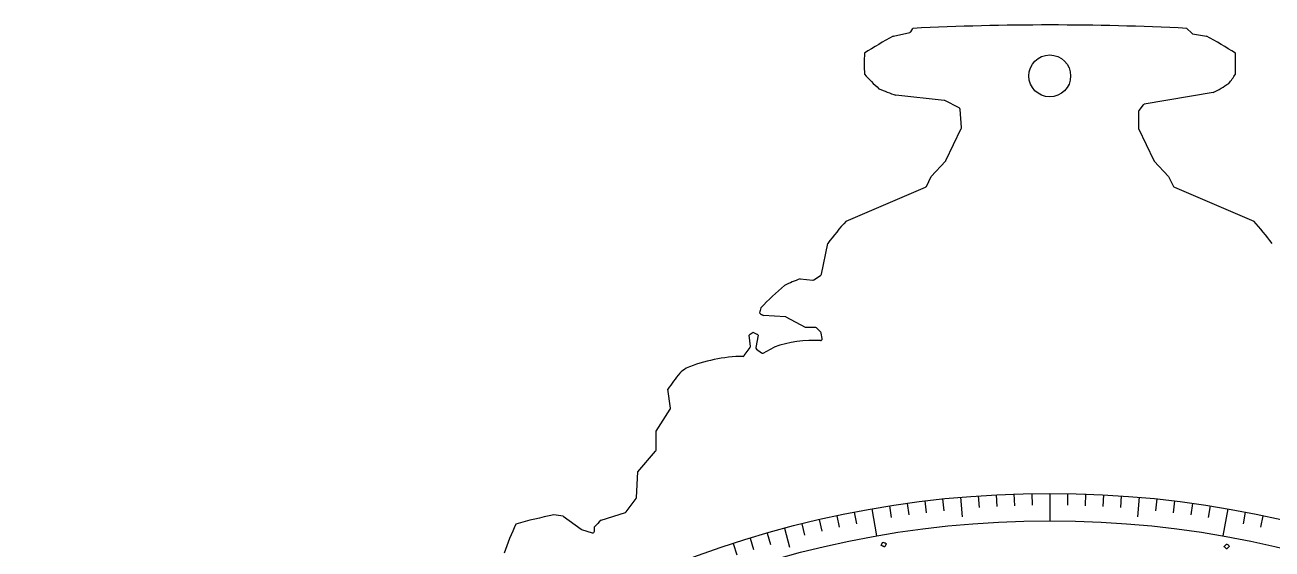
# Model space of a CAD drawing. Header units: millimetres. Extents: x -92 to 92, y -92 to 131.
# Drawn here: x -89.7 to 19.5, y 84.8 to 130.6 of the extents above; entities that cross this region are included whole.
import ezdxf

# ---------------------------------------------------------------- set-up
doc = ezdxf.new("R2010")
doc.units = ezdxf.units.MM
for name, color, linetype in [('CUT_INNER', 6, 'Continuous'), ('CUT_OUTER', 1, 'Continuous'), ('ENGRAVE', 7, 'Continuous'), ('ENGRAVE_FINE', 8, 'Continuous'), ('TEXT', 5, 'Continuous')]:
    doc.layers.add(name, color=color, linetype=linetype)

msp = doc.modelspace()

# ---------------------------------------------------------------- linework, layer by layer
at = {"layer": 'CUT_INNER'}
msp.add_circle((0, 126.1644), 1.83, dxfattribs=at)
at = {"layer": 'CUT_OUTER'}
for points in [[(-13.6883, 129.6361), (-13.6847, 129.6371), (-12.2551, 129.9669)], [(-12.1639, 130.03), (-11.9702, 130.3213), (-11.9681, 130.3242)], [(12.0002, 130.3242), (12.0028, 130.3218), (12.4255, 129.8983)], [(12.5049, 129.8567), (13.7172, 129.6369), (13.7204, 129.6361)], [(-9.2427, 124.0193), (-13.4555, 124.4753), (-13.4587, 124.4758)], [(14.2932, 124.7046), (14.2899, 124.7039), (8.272, 123.6819)], [(-7.9166, 123.3667), (-9.1918, 124.0043)], [(8.1801, 123.6278), (7.7894, 123.1407)], [(-7.7271, 121.6474), (-7.834, 123.2426)], [(7.7565, 123.0468), (7.7565, 121.6422)], [(-9.091, 118.7614), (-7.7415, 121.5725)], [(7.7712, 121.5773), (9.123, 118.7614)], [(-10.7961, 116.4977), (-10.3639, 117.3621), (-10.3622, 117.3651), (-10.36, 117.3678), (-9.1156, 118.725)], [(9.1477, 118.725), (10.392, 117.3678), (10.3943, 117.3651), (10.396, 117.3621), (10.8282, 116.4977)], [(-17.8168, 113.4663), (-17.8136, 113.4678), (-10.8715, 116.4268)], [(10.9035, 116.4268), (17.8456, 113.4678), (17.8488, 113.4663)], [(-19.983, 108.8244), (-19.4225, 111.513), (-19.4216, 111.5165)], [(-21.83, 108.42), (-21.8264, 108.4198), (-20.737, 108.3111)], [(-20.6389, 108.3356), (-20.0466, 108.7302)], [(-23.1247, 105.097), (-25.0378, 105.2092), (-25.0417, 105.2096)], [(-20.516, 104.1773), (-21.368, 104.1773), (-21.3716, 104.1775), (-21.3749, 104.1791), (-23.0629, 105.0796)], [(-20.0295, 103.7529), (-20.41, 104.1334)], [(-19.9088, 103.1972), (-19.9876, 103.6715)], [(-26.1945, 102.5142), (-26.3022, 103.4855), (-26.3024, 103.4892)], [(-25.5003, 103.4891), (-25.5009, 103.4856), (-25.7119, 102.4323)], [(-26.7234, 101.7085), (-26.2216, 102.4104)], [(-25.6585, 102.2857), (-25.2347, 101.9464)], [(-25.0681, 101.9323), (-24.1268, 102.4555), (-24.1239, 102.457)], [(-33.1907, 97.1217), (-33.4126, 98.7835), (-33.4129, 98.787)], [(-34.4452, 93.4541), (-34.4452, 95.1143), (-34.445, 95.1179), (-34.4432, 95.1209), (-33.2135, 97.0204)], [(-36.1631, 89.3139), (-36.0512, 91.5586), (-36.0508, 91.5622), (-36.0486, 91.5649), (-34.4823, 93.3553)], [(-37.0541, 88.0474), (-36.1917, 89.2331)], [(-42.5878, 87.6632), (-42.5848, 87.6613), (-41.0022, 86.5314)], [(-39.2616, 87.3192), (-39.2583, 87.3204), (-37.1302, 87.9926)], [(-40.9581, 86.5098), (-40.0286, 86.2308)], [(-39.8354, 86.3745), (-39.8354, 86.742), (-39.8353, 86.7456)]]:
    msp.add_lwpolyline(points, dxfattribs=at)
for centre, radius, start, end in [((-12.2888, 130.1131), 0.15, 282.989482, 326.38032), ((0.016, -113.0168), 243.6359, 87.180557, 92.819439), ((12.5316, 130.0042), 0.15, 224.942876, 259.724407), ((0.8381, 102.1862), 31.0566, 117.887721, 123.296047), ((-1.8099, 100.4894), 33.0261, 56.864363, 61.949953), ((2.4255, 127.2277), 18.659, 177.182884, 182.818048), ((-3.1595, 127.2279), 19.4241, 357.292377, 2.705423), ((-3.5552, 137.7047), 17.0293, 221.997754, 228.003912), ((7.3817, 138.123), 15.0937, 297.251656, 303.303093), ((8.2381, 131.4271), 9.5004, 321.461539, 327.412667), ((-7.5439, 142.0912), 18.5819, 246.514174, 251.439111), ((-9.2588, 123.8701), 0.15, 63.434949, 83.821243), ((-7.9836, 123.2325), 0.15, 3.834302, 63.434949), ((8.2971, 123.534), 0.15, 99.638487, 141.273284), ((7.9065, 123.0468), 0.15, 141.273284, 180), ((-7.8767, 121.6374), 0.15, 334.356616, 3.834302), ((7.9065, 121.6422), 0.15, 180, 205.643384), ((-9.2262, 118.8264), 0.15, 317.482654, 334.356616), ((9.2582, 118.8264), 0.15, 205.643384, 222.517347), ((-10.9303, 116.5648), 0.15, 293.085446, 333.434949), ((10.9623, 116.5648), 0.15, 206.565051, 246.914554), ((1.5145, 95.9196), 26.1072, 137.770513, 143.314857), ((-1.6476, 95.7837), 26.3208, 36.707662, 42.206967), ((-16.2195, 93.0001), 16.4089, 109.993969, 115.200322), ((-20.7221, 108.4604), 0.15, 264.302989, 303.672481), ((-20.1298, 108.855), 0.15, 303.672481, 348.225626), ((-3.6621, 85.0895), 29.9981, 130.65547, 136.080839), ((-20.5185, 104.4587), 4.9648, 163.155045, 168.610247), ((-23.0664, 108.5417), 3.8735, 233.221607, 239.340633), ((-23.1335, 104.9473), 0.15, 61.919604, 86.642996), ((-23.84, 100.173), 4.1305, 120.858164, 126.595704), ((-28.1079, 98.8569), 5.3157, 60.624574, 66.150616), ((-20.516, 104.0273), 0.15, 45, 90), ((-20.1356, 103.6469), 0.15, 9.43761, 45), ((-20.6678, 92.5212), 10.5197, 86.631082, 109.180225), ((-20.0567, 103.1726), 0.15, 272.740791, 9.43761), ((-26.6002, 87.9265), 13.7222, 90.949345, 112.299759), ((-26.8455, 101.7957), 0.15, 276.843495, 324.43761), ((-26.3436, 102.4977), 0.15, 324.43761, 6.323466), ((-25.5648, 102.4028), 0.15, 168.672481, 231.317911), ((-25.141, 102.0635), 0.15, 231.317911, 299.067541), ((-26.6226, 93.5584), 8.7624, 126.27661, 131.083231), ((-18.7478, 88.8638), 17.7069, 140.347406, 145.91554), ((-33.3394, 97.1019), 0.15, 327.08026, 7.604625), ((-34.5952, 93.4541), 0.15, 318.818119, 360), ((-36.313, 89.3213), 0.15, 323.970156, 357.144437), ((-36.5832, 52.2698), 36.1544, 100.852226, 106.276232), ((-44.192, 79.2807), 8.5346, 79.166373, 84.609515), ((-33.7353, 81.2193), 8.231, 132.175871, 137.825076), ((-37.1754, 88.1356), 0.15, 287.527872, 323.970156), ((-16.4295, 73.1108), 33.3091, 155.402966, 160.092511), ((-40.915, 86.6534), 0.15, 234.474677, 253.296561), ((-39.9854, 86.3745), 0.15, 253.296561, 360)]:
    msp.add_arc(centre, radius, start, end, dxfattribs=at)
at = {"layer": 'ENGRAVE'}
for points in [[(0, 89.67), (0, 87.2681)], [(-7.8153, 89.3288), (-7.6657, 87.6197)], [(7.8153, 89.3288), (7.6657, 87.6197)], [(-15.571, 88.3077), (-15.154, 85.9423)], [(15.571, 88.3077), (15.154, 85.9423)], [(-23.2083, 86.6146), (-22.7643, 84.9574)]]:
    msp.add_lwpolyline(points, dxfattribs=at)
for radius in [89.67, 89.67, 87.2681]:
    msp.add_circle((0, 0), radius, dxfattribs=at)
at = {"layer": 'ENGRAVE_FINE'}
for points in [[(-4.693, 89.5471), (-4.6391, 88.5191)], [(-3.1294, 89.6154), (-3.0935, 88.5866)], [(-1.565, 89.6563), (-1.547, 88.6271)], [(1.565, 89.6563), (1.547, 88.6271)], [(3.1294, 89.6154), (3.0935, 88.5866)], [(4.693, 89.5471), (4.6391, 88.5191)], [(-14.0275, 88.566), (-13.8664, 87.5493)], [(-12.4797, 88.7973), (-12.3364, 87.778)], [(-10.928, 89.0016), (-10.8026, 87.9799)], [(-9.3731, 89.1788), (-9.2655, 88.155)], [(-6.2551, 89.4516), (-6.1833, 88.4247)], [(6.2551, 89.4516), (6.1833, 88.4247)], [(9.3731, 89.1788), (9.2655, 88.155)], [(10.928, 89.0016), (10.8026, 87.9799)], [(12.4797, 88.7973), (12.3364, 87.778)], [(14.0275, 88.566), (13.8664, 87.5493)], [(-20.1714, 87.3718), (-19.9398, 86.3688)], [(-18.6434, 87.7105), (-18.4294, 86.7036)], [(-17.1098, 88.0225), (-16.9134, 87.012)], [(17.1098, 88.0225), (16.9134, 87.012)], [(18.6434, 87.7105), (18.4294, 86.7036)], [(-21.6931, 87.0064), (-21.4441, 86.0076)], [(-27.7096, 85.2812), (-27.3915, 84.3022)], [(-26.217, 85.7518), (-25.916, 84.7675)], [(-24.7164, 86.1963), (-24.4327, 85.2068)]]:
    msp.add_lwpolyline(points, dxfattribs=at)
at = {"layer": 'TEXT'}
for points in [[(-14.6184, 85.3826), (-14.6149, 85.3874), (-14.6095, 85.3908), (-14.6022, 85.3929), (-14.5929, 85.3936), (-14.5239, 85.379), (-14.4576, 85.358), (-14.3942, 85.3305), (-14.3337, 85.2967), (-14.3274, 85.2911), (-14.324, 85.285), (-14.3235, 85.2783), (-14.326, 85.2712), (-14.44, 84.9972), (-14.4448, 84.9903), (-14.452, 84.9876), (-14.4616, 84.9891), (-14.4736, 84.9948), (-14.4841, 84.9997), (-14.5004, 85.007), (-14.5227, 85.0166), (-14.551, 85.0285), (-14.5856, 85.0427), (-14.627, 85.0591), (-14.6752, 85.0776), (-14.7301, 85.0983), (-14.7376, 85.1021), (-14.7418, 85.1064), (-14.7426, 85.1113), (-14.7402, 85.1167)], [(15.4658, 85.2332), (15.4707, 85.2365), (15.4769, 85.2378), (15.4845, 85.2373), (15.4935, 85.2348), (15.5534, 85.1975), (15.6084, 85.1551), (15.6586, 85.1076), (15.704, 85.0551), (15.7079, 85.0477), (15.709, 85.0407), (15.7072, 85.0344), (15.7025, 85.0285), (15.5016, 84.81), (15.4948, 84.8051), (15.4871, 84.8051), (15.4785, 84.8098), (15.4692, 84.8192), (15.4611, 84.8274), (15.4482, 84.8399), (15.4305, 84.8565), (15.408, 84.8774), (15.3804, 84.9026), (15.3471, 84.9321), (15.3081, 84.966), (15.2635, 85.0043), (15.2578, 85.0103), (15.2554, 85.0158), (15.2562, 85.0207), (15.2604, 85.025)]]:
    msp.add_lwpolyline(points, close=True, dxfattribs=at)

doc.saveas('drawing.dxf')
